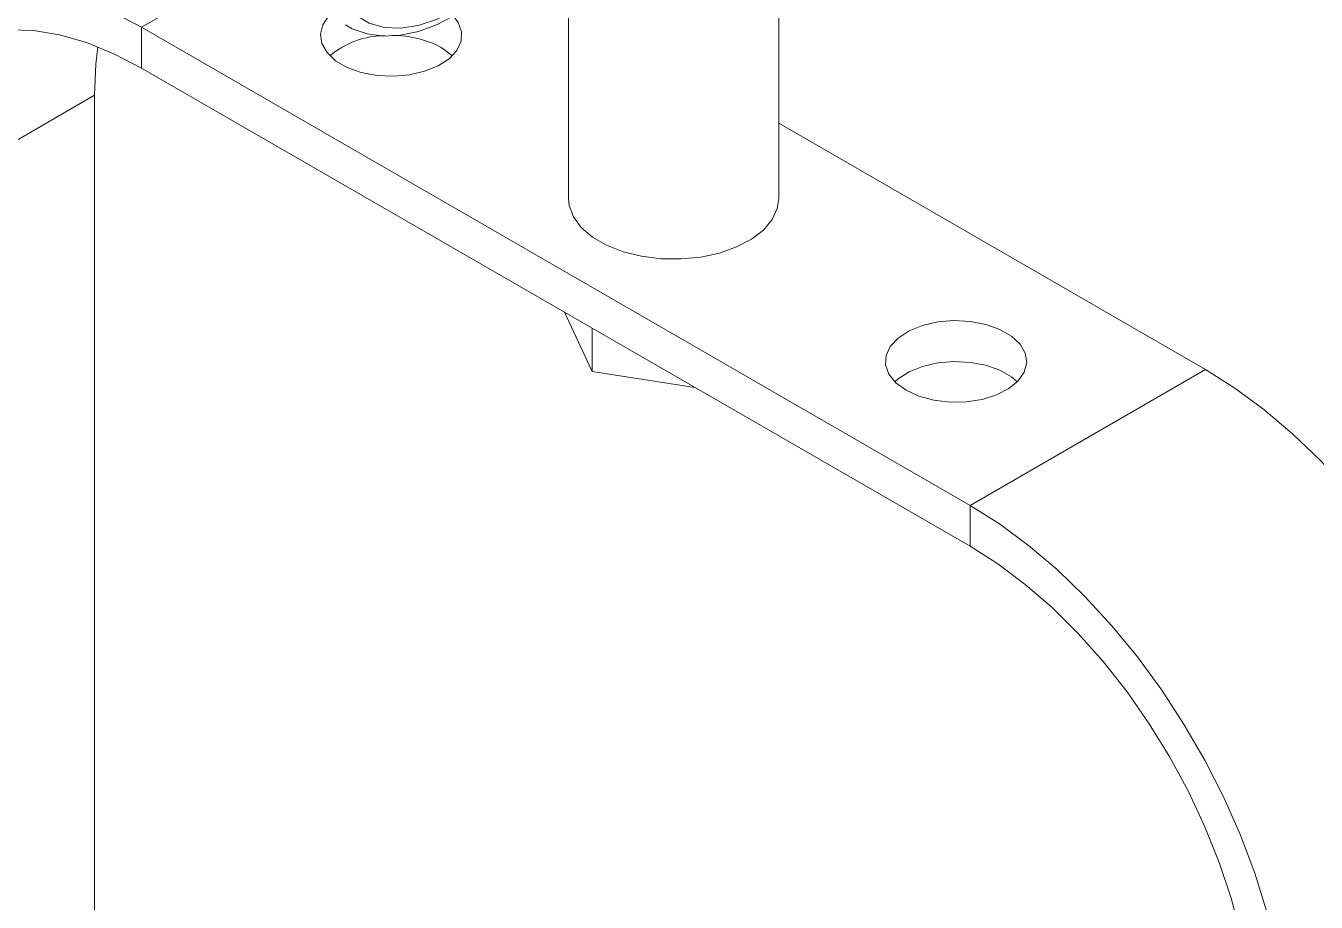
# Model space of a CAD drawing. Extents: x 8 to 113, y 2 to 87.
# Drawn here: x 15.918 to 20.763, y 13.536 to 16.827 of the extents above; entities that cross this region are included whole.
import ezdxf

# ---------------------------------------------------------------- set-up
doc = ezdxf.new("R2010")
doc.units = 0
doc.header["$MEASUREMENT"] = 0
doc.layers.add('OBJECT', color=7, linetype='CONTINUOUS')

msp = doc.modelspace()

# ---------------------------------------------------------------- linework, layer by layer
at = {"layer": 'OBJECT', "linetype": 'Continuous', "lineweight": 15}
for p, q in [((17.955, 17.1112), (17.955, 16.1789)), ((18.745, 16.1789), (18.745, 17.1343)), ((16.7536, 17.0534), (16.3524, 16.8218)), ((16.3524, 16.8218), (19.4637, 15.0257)), ((16.3524, 16.8218), (16.3524, 16.6683)), ((16.3524, 16.6683), (19.4637, 14.8722)), ((16.1756, 16.5661), (15.2918, 16.0558)), ((16.1756, 11.0206), (16.1756, 16.5661)), ((18.745, 16.4611), (20.3476, 15.536)), ((18.0438, 15.5286), (17.9402, 15.7517)), ((18.0438, 15.5286), (18.0438, 15.6919)), ((18.4303, 15.4688), (18.0438, 15.5286)), ((20.3476, 15.536), (19.4637, 15.0257)), ((19.4637, 14.8722), (19.4637, 15.0257))]:
    msp.add_line(p, q, dxfattribs=at)
at = {"layer": 'OBJECT', "linetype": 'Continuous', "lineweight": 15, "flags": 128}
for points in [[(17.0358, 17.171), (17.0409, 17.0925), (17.0559, 17.0215), (17.0806, 16.9594), (17.1144, 16.9073), (17.1567, 16.8665), (17.2067, 16.8376), (17.2632, 16.8214), (17.3252, 16.8181), (17.3914, 16.8278), (17.4604, 16.8503), (17.5308, 16.8851)], [(15.1588, 16.1326), (15.1639, 16.2568), (15.1792, 16.3741), (15.2044, 16.4835), (15.2394, 16.5839), (15.284, 16.6747), (15.3376, 16.755), (15.3999, 16.824), (15.4703, 16.8813), (15.5483, 16.9263), (15.6331, 16.9587), (15.7241, 16.9781), (15.8204, 16.9845), (15.9212, 16.9777), (16.0258, 16.9578), (16.1331, 16.925), (16.2423, 16.8795), (16.3524, 16.8218)], [(17.0563, 16.8647), (17.0556, 16.864), (17.0329, 16.8309), (17.024, 16.7957), (17.0293, 16.7602), (17.0487, 16.7265), (17.0811, 16.6962), (17.1247, 16.671), (17.1771, 16.6523), (17.2357, 16.6411), (17.2971, 16.638), (17.3581, 16.6432), (17.4153, 16.6563), (17.4658, 16.6767), (17.5068, 16.7033), (17.5361, 16.7346), (17.552, 16.769), (17.5538, 16.8046), (17.5414, 16.8394), (17.5232, 16.8638)], [(17.1182, 16.8308), (17.1433, 16.8157), (17.1999, 16.7964), (17.2606, 16.7884), (17.325, 16.7916), (17.3924, 16.8062), (17.4618, 16.8321), (17.5205, 16.8622)], [(15.2918, 16.0558), (15.2969, 16.1729), (15.3121, 16.283), (15.3374, 16.385), (15.3725, 16.4779), (15.417, 16.5609), (15.4705, 16.6331), (15.5325, 16.6939), (15.6024, 16.7426), (15.6795, 16.7788), (15.7632, 16.8021), (15.8524, 16.8123), (15.9465, 16.8094), (16.0445, 16.7933), (16.1455, 16.7643), (16.2485, 16.7225), (16.3524, 16.6683)], [(16.1756, 16.5661), (16.1808, 16.6832), (16.1884, 16.7483)], [(17.5192, 16.7145), (17.5153, 16.7182), (17.4771, 16.7461)], [(18.745, 16.1789), (18.7395, 16.1411), (18.7201, 16.0992), (18.6873, 16.0602), (18.6423, 16.0255), (18.5867, 15.9964), (18.5226, 15.9738), (18.4522, 15.9587), (18.3782, 15.9515), (18.3031, 15.9525), (18.2297, 15.9617), (18.1607, 15.9788), (18.0985, 16.0031), (18.0454, 16.0337), (18.0033, 16.0696), (17.9738, 16.1095), (17.9578, 16.1518), (17.955, 16.1789)], [(19.2229, 15.4582), (19.2713, 15.4362), (19.3271, 15.4211), (19.3875, 15.4139), (19.4491, 15.415), (19.5087, 15.4242), (19.5629, 15.4411), (19.609, 15.4647), (19.6444, 15.4939), (19.6671, 15.5269), (19.676, 15.5622), (19.6707, 15.5976), (19.6513, 15.6314), (19.6189, 15.6617), (19.5753, 15.6868), (19.5229, 15.7055), (19.4643, 15.7167), (19.4029, 15.7198), (19.3419, 15.7147), (19.2847, 15.7015), (19.2342, 15.6811), (19.1932, 15.6545), (19.1639, 15.6232), (19.148, 15.5888), (19.1462, 15.5533), (19.1586, 15.5184), (19.1847, 15.4862), (19.2229, 15.4582)], [(19.6405, 15.4899), (19.6189, 15.5082), (19.5753, 15.5333), (19.5229, 15.552), (19.4643, 15.5632), (19.4029, 15.5663), (19.3419, 15.5612), (19.2847, 15.548), (19.2342, 15.5276), (19.1932, 15.501), (19.1809, 15.4899)], [(20.3476, 15.536), (20.4577, 15.4665), (20.5669, 15.3859), (20.6742, 15.2948), (20.7788, 15.194), (20.8796, 15.0844), (20.9759, 14.9668), (21.0669, 14.8424), (21.1517, 14.7121), (21.2297, 14.577), (21.3001, 14.4384), (21.3624, 14.2974), (21.416, 14.1552), (21.4606, 14.0131), (21.4956, 13.8721), (21.5209, 13.7336), (21.5361, 13.5987), (21.5412, 13.4686)], [(19.4637, 15.0257), (19.5738, 14.9563), (19.683, 14.8757), (19.7903, 14.7846), (19.8949, 14.6838), (19.9957, 14.5741), (20.092, 14.4566), (20.183, 14.3321), (20.2678, 14.2018), (20.3458, 14.0668), (20.4162, 13.9282), (20.4785, 13.7872), (20.5322, 13.645), (20.5767, 13.5028), (20.6117, 13.3619), (20.637, 13.2234), (20.6522, 13.0885), (20.6573, 12.9584)], [(19.4637, 14.8722), (19.5677, 14.8063), (19.6706, 14.7292), (19.7716, 14.6418), (19.8696, 14.5447), (19.9637, 14.439), (20.053, 14.3256), (20.1366, 14.2058), (20.2137, 14.0805), (20.2836, 13.9511), (20.3456, 13.8188), (20.3991, 13.6848), (20.4436, 13.5504), (20.4787, 13.417), (20.504, 13.2858), (20.5192, 13.1581), (20.5244, 13.0351)]]:
    msp.add_lwpolyline(points, dxfattribs=at)
at = {"layer": 'OBJECT', "linetype": 'Continuous', "lineweight": 15}
for centre, radius, start, end in [((17.2679, 16.4668), 0.3236, 90.2111, 130.0654), ((17.2959, 16.4028), 0.3882, 62.1773, 90.2751)]:
    msp.add_arc(centre, radius, start, end, dxfattribs=at)

doc.saveas('drawing.dxf')
